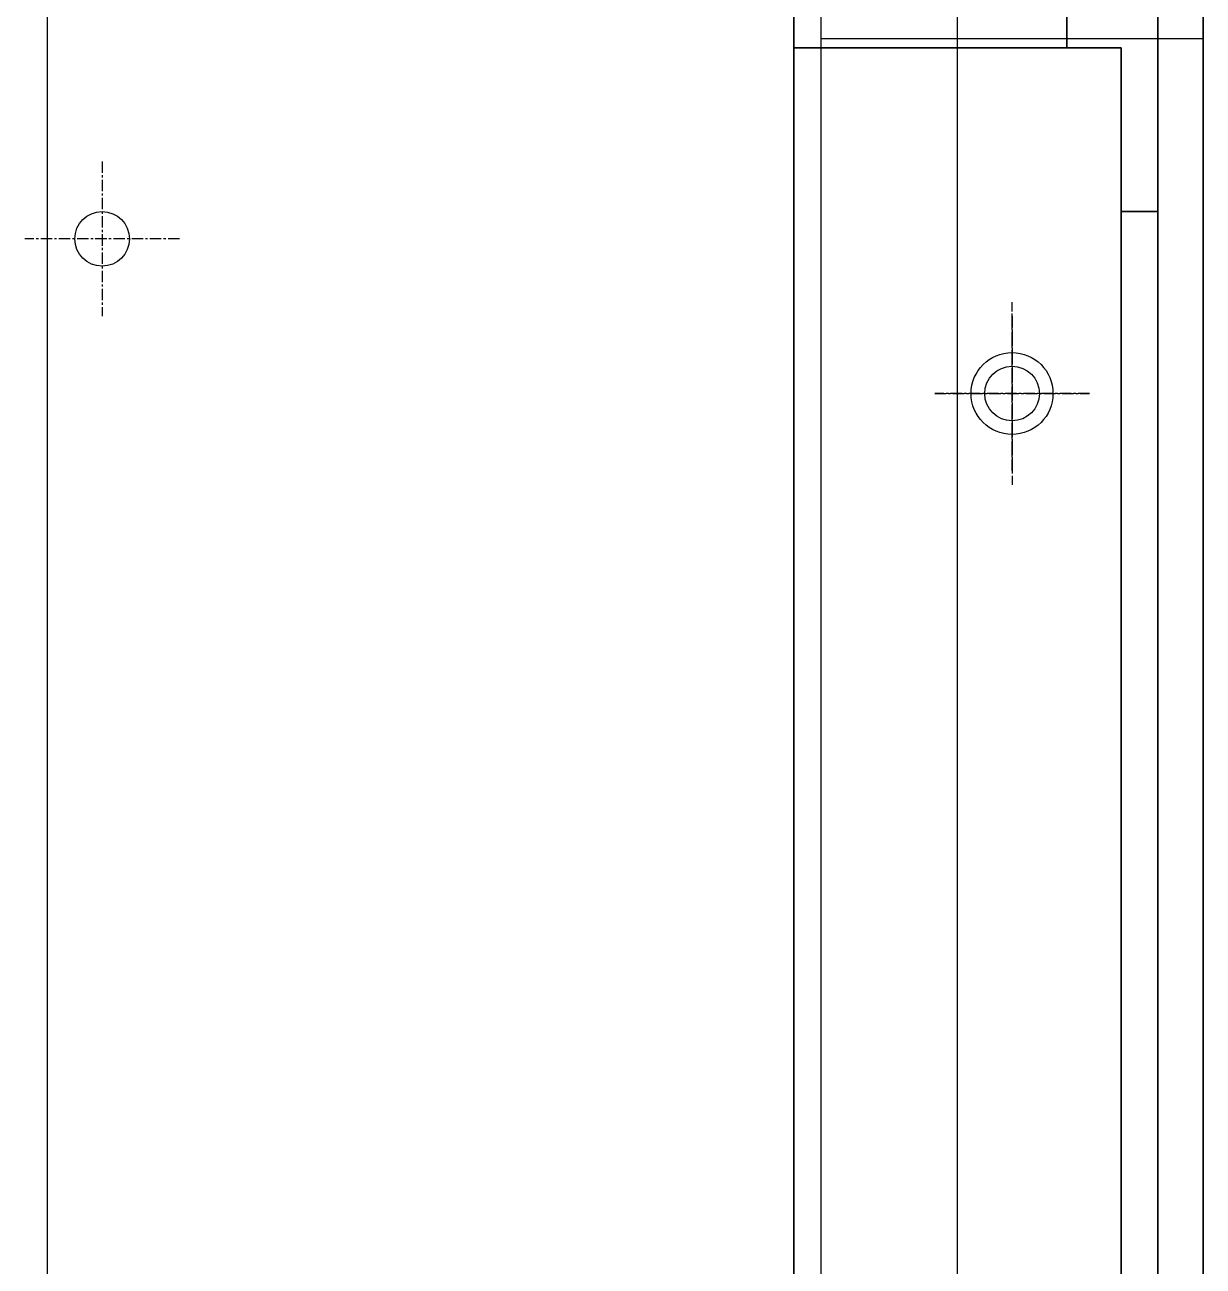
# Model space of a CAD drawing. Header units: millimetres. Extents: x 2197 to 34309, y 1850 to 24558.
# Drawn here: x 13599.3 to 13728.8, y 11300.1 to 11436.6 of the extents above; entities that cross this region are included whole.
import ezdxf

# ---------------------------------------------------------------- set-up
doc = ezdxf.new("R2010")
doc.units = ezdxf.units.MM
doc.linetypes.add('CENTER', pattern=[2, 1.25, -0.25, 0.25, -0.25])
doc.linetypes.add('DASHED', pattern=[15, 12, -3])
doc.layers.add('center', color=1, linetype='CENTER')

# ---------------------------------------------------------------- blocks, each defined once
blk = doc.blocks.new('A$C637D7238')
at = {"color": 7, "lineweight": 35}
for p, q in [((40, 0), (40, 2540)), ((45, 0), (45, 2540)), ((45, 0), (45, 2540)), ((0, 1268), (0, 50)), ((36, 1250), (36, 20)), ((40, 1250), (40, 20)), ((40, 228.54), (40, 1250))]:
    blk.add_line(p, q, dxfattribs=at)
at = {"color": 7, "linetype": 'DASHED', "lineweight": 13}
for p, q in [((40, 60.06), (40, 2479.79)), ((45, 66), (45, 2474)), ((45, 66), (45, 2474)), ((45, 70), (45, 2470))]:
    blk.add_line(p, q, dxfattribs=at)
at = {"color": 7, "lineweight": 35, "ltscale": 0.066667}
blk.add_line((40, 1250), (40, 1290), dxfattribs=at)
at = {"color": 7, "linetype": 'DASHED', "lineweight": 13, "ltscale": 0.066667}
blk.add_line((40, 1250), (40, 1290), dxfattribs=at)
at = {"color": 7, "lineweight": 35, "ltscale": 0.006667}
for p, q in [((0, 1272), (0, 1268)), ((30, 1272), (30, 1268)), ((40, 1250), (36, 1250))]:
    blk.add_line(p, q, dxfattribs=at)
at = {"color": 7, "linetype": 'DASHED', "lineweight": 13, "ltscale": 0.006667}
blk.add_line((30, 1268), (30, 1272), dxfattribs=at)
at = {"color": 7, "lineweight": 35, "ltscale": 0.05}
blk.add_line((0, 1268), (30, 1268), dxfattribs=at)
at = {"color": 7, "lineweight": 35, "ltscale": 0.01}
blk.add_line((30, 1268), (36, 1268), dxfattribs=at)
at = {"color": 7, "lineweight": 35, "ltscale": 0.03}
blk.add_line((36, 1268), (36, 1250), dxfattribs=at)
blk = doc.blocks.new('A$C7585302F')
blk.add_line((15, 9.5), (15, 2715.5))
blk.add_circle((21, 1262.5), 3)
at = {"layer": 'center'}
for p, q in [((21, 1271), (21, 1254)), ((29.5, 1262.5), (12.5, 1262.5))]:
    blk.add_line(p, q, dxfattribs=at)
blk = doc.blocks.new('A$C61652433')
for p, q in [((42, 1409), (0, 1409)), ((0, 1409), (0, 0)), ((42, 1409), (42, 0))]:
    blk.add_line(p, q)
blk.add_circle((21, 1370), 4.5)
at = {"layer": 'center'}
for p, q in [((21, 1363.03), (21, 1380.03)), ((21, 1361.5), (21, 1378.5)), ((29.5, 1370), (12.5, 1370))]:
    blk.add_line(p, q, dxfattribs=at)
blk = doc.blocks.new('A$C7FE17281')
for p, q in [((0, 2966), (0, 0)), ((15, 0), (15, 2966))]:
    blk.add_line(p, q)
blk.add_circle((21, 1472), 3)
at = {"layer": 'center'}
for p, q in [((21, 1465.03), (21, 1482.03)), ((21, 1480.5), (21, 1463.5)), ((21, 1463.5), (21, 1480.5)), ((21, 1478.97), (21, 1461.97)), ((12.5, 1472), (29.5, 1472)), ((12.5, 1472), (29.5, 1472))]:
    blk.add_line(p, q, dxfattribs=at)
blk = doc.blocks.new('1')
at = {"color": 2}
for name, p in [('A$C7FE17281', (13686.83, 9924.03)), ('A$C61652433', (13686.83, 10026.03))]:
    blk.add_blockref(name, p, dxfattribs=at)
at = {"color": 7}
for name, p in [('A$C7585302F', (13586.83, 10150.53)), ('A$C637D7238', (13683.84, 10166.03))]:
    blk.add_blockref(name, p, dxfattribs=at)

msp = doc.modelspace()

# ---------------------------------------------------------------- block references
msp.add_blockref('1', (0, 0))

doc.saveas('drawing.dxf')
